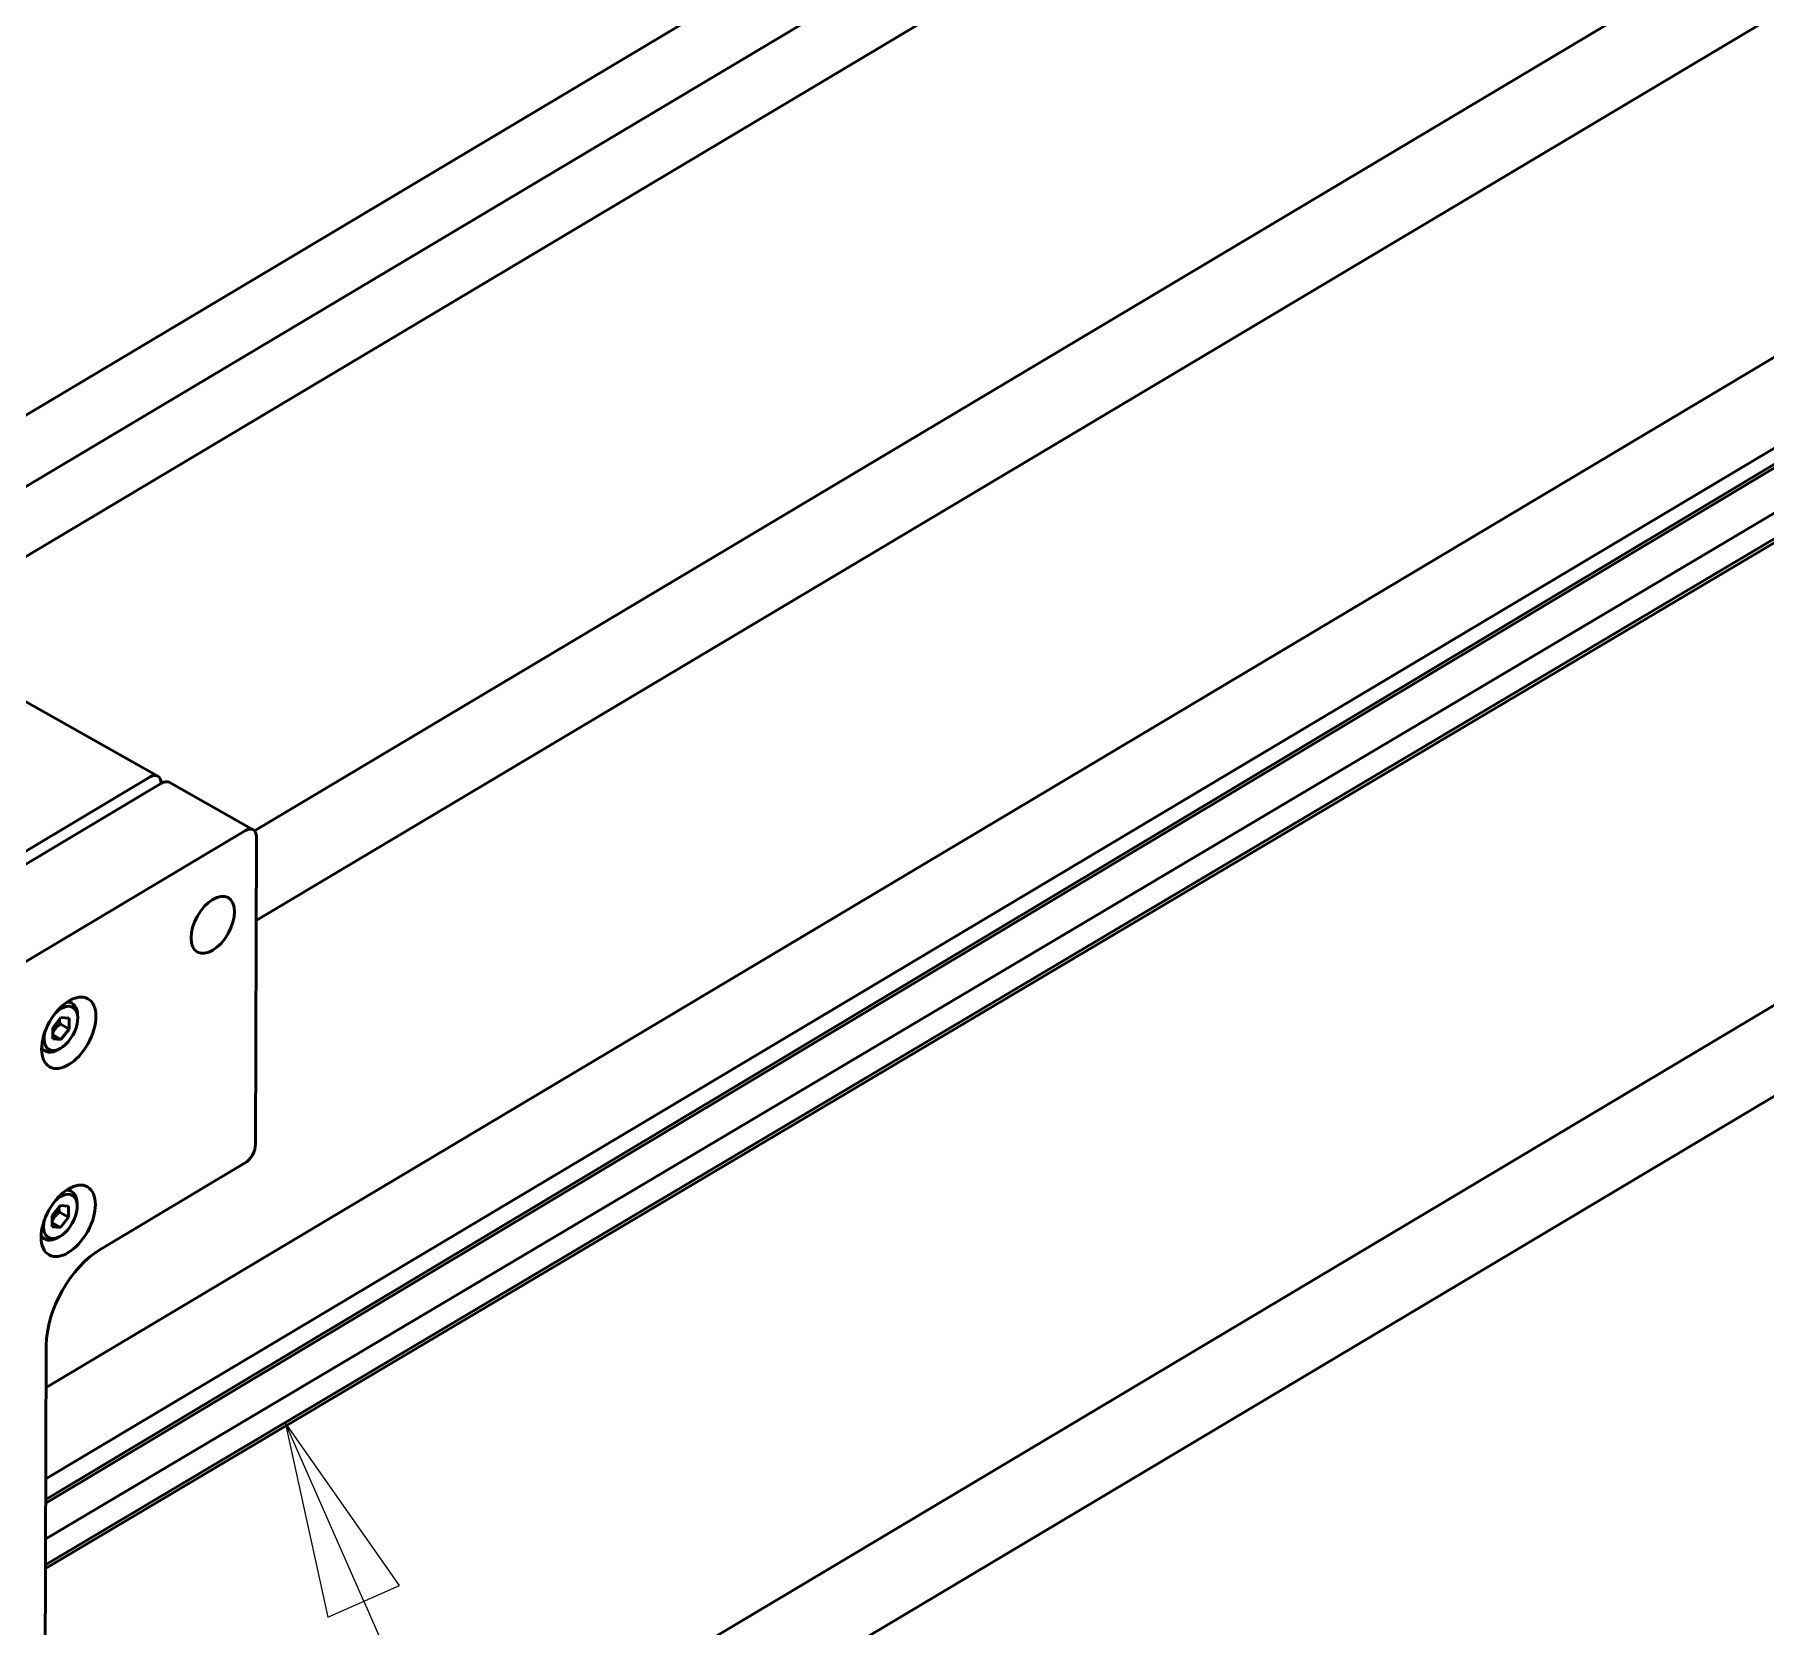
# Model space of a CAD drawing. Header units: millimetres. Extents: x -1901 to 2520, y -3919 to 1782.
# Drawn here: x 1879.3 to 2012.3, y 1338.4 to 1460.7 of the extents above; entities that cross this region are included whole.
import ezdxf

# ---------------------------------------------------------------- set-up
doc = ezdxf.new("R2010")
doc.units = ezdxf.units.MM
doc.header["$LTSCALE"] = 6
doc.layers.add('Symbol (ISO)', color=7, linetype='Continuous', lineweight=25)
doc.layers.add('Visible (ISO)', color=7, linetype='Continuous', lineweight=50)

# ---------------------------------------------------------------- blocks, each defined once
blk = doc.blocks.new('Balloon19')
at = {"layer": 'Symbol (ISO)'}
for p, q in [((317.439, 223.383), (316.432, 225.671)), ((317.897, 223.584), (316.432, 225.671)), ((316.432, 225.671), (316.981, 223.182)), ((316.981, 223.182), (317.897, 223.584)), ((317.439, 223.383), (319.095, 219.62))]:
    blk.add_line(p, q, dxfattribs=at)
at = {"layer": 'Symbol (ISO)', "flags": 128}
blk.add_lwpolyline([(317.897, 223.584), (316.432, 225.671)], dxfattribs=at)
at = {"layer": 'Symbol (ISO)'}
blk.add_solid([(317.897, 223.584), (316.432, 225.671), (316.981, 223.182), (317.897, 223.584)], dxfattribs=at)

msp = doc.modelspace()

# ---------------------------------------------------------------- linework, layer by layer
at = {"layer": 'Visible (ISO)'}
for p, q in [((2009.774, 1509.603), (1831.073, 1403.052)), ((2018.626, 1509.386), (1835.814, 1400.385)), ((2010.264, 1499.028), (1855.38, 1406.679)), ((1896.24, 1399.505), (2022.792, 1474.961)), ((1896.371, 1392.597), (2023.827, 1468.593)), ((1880.23, 1356.717), (2022.702, 1441.666)), ((1880.211, 1349.72), (2025.034, 1436.071)), ((2022.283, 1433.228), (1880.206, 1348.121)), ((2022.535, 1433.086), (1880.206, 1347.828)), ((1880.198, 1345.104), (2022.669, 1429.657)), ((1880.192, 1342.814), (2022.663, 1427.367)), ((1880.193, 1343.108), (2022.664, 1427.661)), ((1888.814, 1403.706), (1875.883, 1410.98)), ((1833.135, 1370.789), (1888.228, 1403.638)), ((1889.091, 1403.153), (1833.997, 1370.304)), ((1889.061, 1403.158), (1889.061, 1403.135)), ((1889.676, 1403.221), (1896.142, 1399.584)), ((1895.556, 1399.516), (1840.462, 1366.666)), ((1896.324, 1375.425), (1896.388, 1399.035)), ((1892.764, 1314.412), (2020.528, 1390.591)), ((1882.225, 1386.244), (1881.943, 1386.402)), ((1880.74, 1383.519), (1880.743, 1384.367)), ((1880.743, 1384.367), (1881.37, 1385.164)), ((1881.303, 1384.654), (1881.992, 1384.266)), ((1881.37, 1385.164), (1881.995, 1385.113)), ((1881.995, 1385.113), (1881.992, 1384.266)), ((1882.661, 1385.14), (1882.655, 1385.343)), ((1896.144, 1309.442), (2023.601, 1385.438)), ((1881.365, 1383.469), (1880.74, 1383.519)), ((1880.741, 1383.82), (1881.365, 1383.469)), ((1881.992, 1384.266), (1881.365, 1383.469)), ((1880.165, 1382.583), (1879.884, 1382.741)), ((1881.335, 1382.784), (1881.159, 1382.683)), ((1884.426, 1367.355), (1895.486, 1373.949)), ((1882.185, 1371.797), (1881.904, 1371.955)), ((1880.701, 1369.073), (1880.703, 1369.92)), ((1880.703, 1369.92), (1881.33, 1370.717)), ((1881.263, 1370.207), (1881.953, 1369.819)), ((1881.953, 1369.819), (1881.326, 1369.022)), ((1881.33, 1370.717), (1881.955, 1370.667)), ((1881.955, 1370.667), (1881.953, 1369.819)), ((1882.621, 1370.693), (1882.616, 1370.896)), ((1881.326, 1369.022), (1880.701, 1369.073)), ((1880.702, 1369.373), (1881.326, 1369.022)), ((1881.296, 1368.337), (1881.119, 1368.236)), ((1880.126, 1368.136), (1879.845, 1368.295)), ((1880.098, 1308.386), (1880.239, 1359.975))]:
    msp.add_line(p, q, dxfattribs=at)
for centre, major_axis, start_param, end_param in [((1888.226, 1402.66), (0.588, 1.046), 5.4913825, 7.0621789), ((1889.088, 1402.175), (0.588, 1.046), 0, 0.7789936), ((1895.553, 1398.538), (0.588, 1.046), 5.4913825, 7.0621789), ((1881.368, 1384.316), (-0.912, -1.621), 5.1876702, 10.5202931), ((1881.195, 1384.413), (1.03, 1.83), 5.5259738, 6.6096758), ((1881.195, 1384.413), (-1.03, -1.83), 5.9566948, 7.0403968), ((1895.489, 1374.928), (-0.588, -1.046), 0.7789936, 2.3497899), ((1881.328, 1369.87), (-0.912, -1.621), 5.1876702, 10.5202931), ((1881.156, 1369.967), (1.03, 1.83), 5.5259738, 6.6096758), ((1881.156, 1369.967), (-1.03, -1.83), 5.9566948, 7.0403968), ((1884.413, 1362.463), (-2.942, -5.229), 3.9205862, 5.4913825)]:
    msp.add_ellipse(centre, major_axis=major_axis, ratio=0.5661916, start_param=start_param, end_param=end_param, dxfattribs=at)
for centre, major_axis in [((1893.036, 1392.275), (-1.177, -2.092)), ((1881.971, 1383.977), (1.471, 2.615)), ((1881.932, 1369.53), (1.471, 2.615))]:
    msp.add_ellipse(centre, major_axis=major_axis, ratio=0.5661916, dxfattribs=at)
for points, weights in [([(1880.742, 1383.993), (1880.933, 1384.357), (1881.303, 1384.654)], [1.03678495851, 1.13336578222, 1]), ([(1881.303, 1384.654), (1881.259, 1384.853), (1881.249, 1385.01)], [1, 1.05817443752, 1.072596407]), ([(1880.702, 1369.547), (1880.893, 1369.911), (1881.263, 1370.207)], [1.03678495851, 1.13336578222, 1]), ([(1881.263, 1370.207), (1881.22, 1370.406), (1881.21, 1370.564)], [1, 1.05817443752, 1.072596407])]:
    msp.add_rational_spline(points, weights, degree=2, dxfattribs=at)

# ---------------------------------------------------------------- block references
at = {"layer": 'Symbol (ISO)', "xscale": 6, "yscale": 6, "zscale": 6}
msp.add_blockref('Balloon19', (0, 0), dxfattribs=at)

doc.saveas('drawing.dxf')
